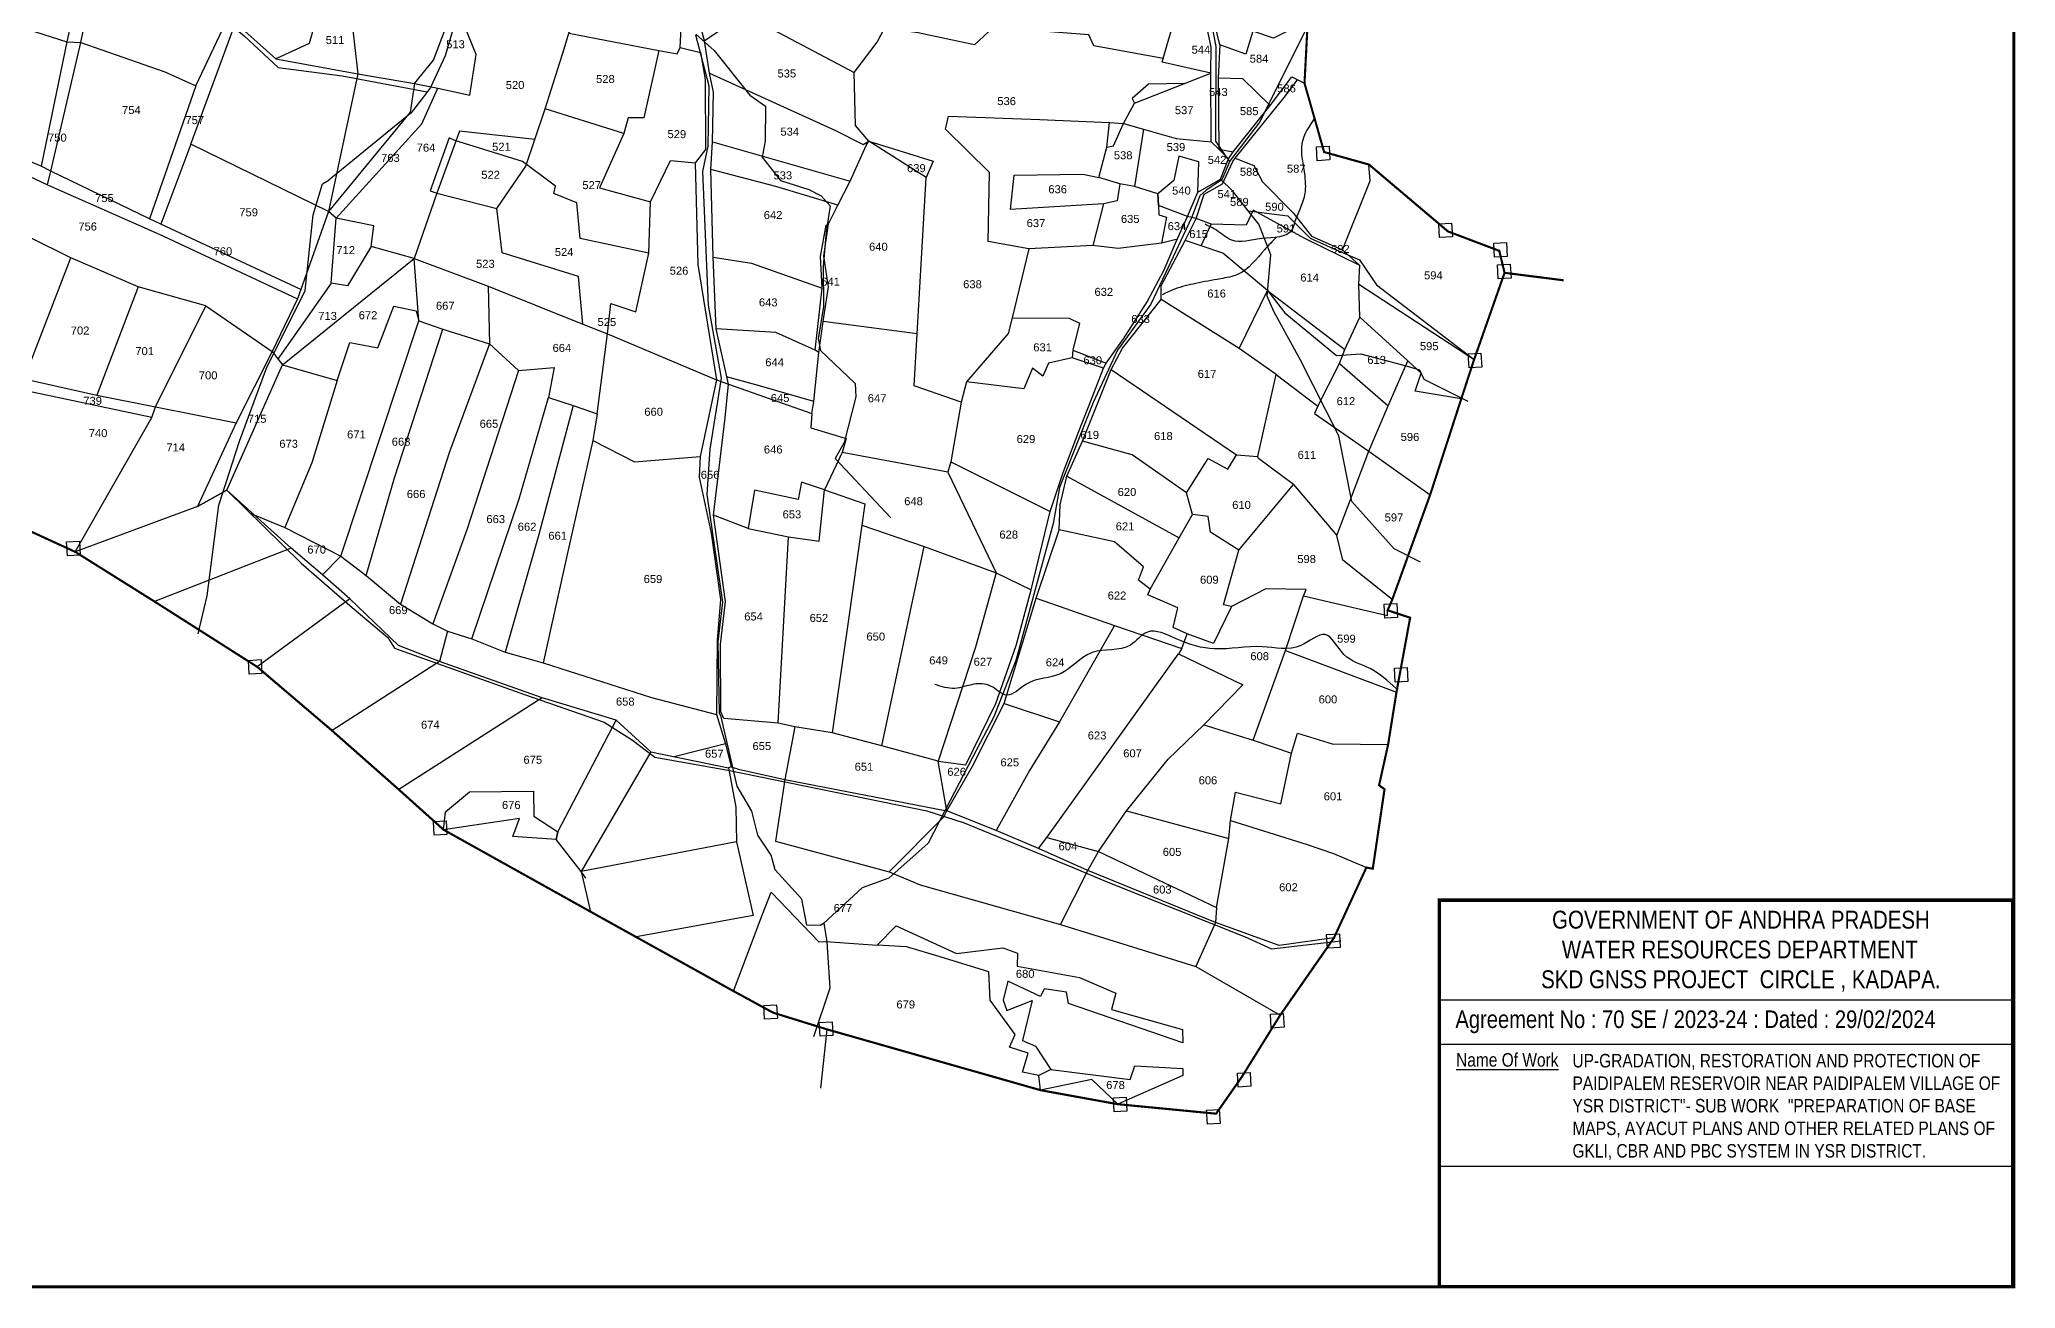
# Model space of a CAD drawing. Header units: inches. Extents: x 204001 to 210143, y 1590320 to 1597199.
# Drawn here: x 206439 to 210143, y 1590320 to 1592662 of the extents above; entities that cross this region are included whole.
import ezdxf
from ezdxf.enums import TextEntityAlignment as Align

# ---------------------------------------------------------------- set-up
doc = ezdxf.new("R2010")
doc.units = ezdxf.units.IN
doc.header["$LTSCALE"] = 15
doc.header["$MEASUREMENT"] = 0
for name, color, linetype in [('FRAME 025', 7, 'Continuous'), ('PLOT NOS', 7, 'Continuous'), ('PLOTS', 7, 'Continuous'), ('ROADS', 1, 'Continuous'), ('STREAM', 4, 'Continuous'), ('TITLEBLOCK', 7, 'Continuous'), ('VILLAGE BOUNDARY', 5, 'Continuous'), ('VILLAGE BOUNDARY STONES', 1, 'Continuous')]:
    doc.layers.add(name, color=color, linetype=linetype)
doc.styles.add('ARIALN', font='ARIALN.TTF')
doc.styles.get("Standard").update_dxf_attribs({"font": 'arial.ttf'})

msp = doc.modelspace()

# ---------------------------------------------------------------- linework, layer by layer
at = {"color": 5, "const_width": 5.82}
msp.add_lwpolyline([(204003.7, 1596785.8), (210140, 1596785.8), (210140, 1590323.1), (204003.7, 1590323.1)], close=True, dxfattribs=at)
at = {"layer": 'FRAME 025', "lineweight": -3, "elevation": 9.1}
for points in [[(209062.8, 1590861.5), (210137.6, 1590861.5)], [(209062.4, 1590778.5), (210137.1, 1590778.5)], [(209060, 1590549.5), (210134.8, 1590549.5)]]:
    msp.add_lwpolyline(points, dxfattribs=at)
at = {"layer": 'PLOTS'}
for points in [[(208667.7, 1592437.7), (208649.5, 1592456.1), (208635, 1592469.9), (208634.3, 1592598.7), (208635, 1592647.6), (208625.8, 1592691.5), (208627, 1592849.3), (208625.8, 1592856.3), (208554.1, 1593085.2), (208489.7, 1593229.2), (208440.7, 1593281.1), (208287.9, 1593435.9), (208281, 1593445.4), (208217.1, 1593580.9), (208212.8, 1593593.7), (208184, 1593608.6), (208133, 1593659.2), (208081.5, 1593692.5)], [(207141.6, 1592579.1), (207177.3, 1592623.2), (207229.6, 1592760.3), (207275.8, 1592889.4), (207289.1, 1593000.8), (207360.7, 1593108.8), (207393.9, 1593162.9), (207468.3, 1593251.8), (207516.1, 1593314.3), (207554.6, 1593358.2), (207570.3, 1593397.1), (207581.9, 1593421.5), (207604.5, 1593457.5), (207615.2, 1593483.2), (207626, 1593506.3), (207632.4, 1593555.8)], [(207457.6, 1592127.9), (207449, 1592217.4), (207306.3, 1592261.8), (207295.9, 1592345.1), (207350.3, 1592424.4), (207367.7, 1592474.5), (207386.6, 1592531.7), (207422.2, 1592644.4), (207431.2, 1592673.7), (207471.2, 1592731.1), (207469.6, 1592766.5), (207492.7, 1592787.2), (207496, 1592847.4), (207507.5, 1592889.3), (207509.9, 1592909.7), (207475.2, 1592936), (207514.9, 1593059.3), (207540.8, 1593132.6), (207595.7, 1593245.5), (207605.2, 1593282.6), (207637.1, 1593290.5), (207557.2, 1593343.7)], [(206928.8, 1592192.9), (206666.6, 1592315.6), (206645.2, 1592325.8), (206460.4, 1592414.6), (206442.1, 1592424.1), (206190.9, 1592528.5), (206167.2, 1592535.1), (205975.2, 1592615.4), (205935.7, 1592644.9), (205973, 1592895.9), (206035.8, 1593168.7), (206047.2, 1593220.1)], [(208996.8, 1593093.4), (208987.2, 1593085.6), (208949.6, 1592905.6), (208945.4, 1592891), (208940.7, 1592863.5), (208862.7, 1592757.6), (208816.2, 1592697), (208752.1, 1592663.9), (208713.1, 1592677.6), (208700, 1592634.1), (208651.5, 1592651.8), (208635.6, 1592716), (208635.1, 1592855.9), (208631, 1592869.1), (208561.9, 1593083.7), (208552.3, 1593110.3), (208504.1, 1593217.6), (208489.7, 1593229.2)], [(206543.4, 1592904.5), (206490.4, 1592657.4), (206442.1, 1592424.1)], [(207367.7, 1592474.5), (207226.5, 1592489.8), (207184, 1592373.5), (207141.5, 1592251.1), (207060.6, 1592273.8), (207065.5, 1592312.6), (206994.7, 1592326.7), (206980.5, 1592339), (206722.7, 1592465.5), (206806, 1592693), (206800.6, 1592797.3), (206812, 1592847), (206841.7, 1592883.7), (206860.3, 1592877.6), (206892.2, 1592908.7)], [(206453.7, 1592389.3), (206460.4, 1592414.6), (206516.3, 1592655.8), (206564.4, 1592889.3)], [(207071.9, 1592820.2), (207021.7, 1592717.1), (207035.6, 1592597.4)], [(206270, 1592727.6), (206490.4, 1592657.4), (206516.3, 1592655.8), (206674, 1592601), (206732.1, 1592575.1), (206793.7, 1592705.7)], [(207463.3, 1591089.2), (207454.1, 1591102.1), (207407.2, 1591162.1), (207326.1, 1591167.5), (207338.4, 1591201.6), (207196.2, 1591180.3), (207199.7, 1591213.6), (207244.8, 1591251.2), (207365.1, 1591252.7), (207365.8, 1591205.9), (207410.6, 1591176.6), (207407.2, 1591162.1), (207410.6, 1591176.6), (207519.9, 1591385.8), (207381.3, 1591427.8), (207188.4, 1591495.6), (207112, 1591525.9), (207020.8, 1591613.1), (206969.4, 1591657.9), (206910.6, 1591708), (206790.3, 1591816.8), (206735.2, 1591785.9), (206790.3, 1591816.8), (206894.5, 1592052), (207141.5, 1592251.1), (207279.7, 1592199.4), (207457.6, 1592127.9), (207503.7, 1592109.8), (207708.1, 1592023.8), (207730.2, 1592015.5), (207886.4, 1591960.5), (207890.1, 1591983.1), (207899.8, 1592074.9), (207907.7, 1592133.1), (207917.6, 1592198.3), (207908.9, 1592255.6), (207918.2, 1592316.2), (207935.4, 1592351.4), (207958.7, 1592395.9), (207988.4, 1592463), (207993.7, 1592471.4), (207968.5, 1592500.7), (207966.3, 1592599.6), (208009.4, 1592656.7), (208042, 1592719.8)], [(206968.5, 1592739.6), (206944.7, 1592654), (206882, 1592625.2)], [(207760.6, 1592708.7), (207685.2, 1592659), (207660, 1592755.7)], [(207760.6, 1592708.7), (207966.3, 1592599.6)], [(208545.2, 1592626), (208415.1, 1592649.6), (208405.9, 1592670.6), (208226.6, 1592684.1), (208191.6, 1592652), (208138.3, 1592662.8), (208085.7, 1592674.2), (208025.3, 1592682.5)], [(208439.8, 1592460.1), (208452.2, 1592462.3), (208471.1, 1592504.3), (208491.8, 1592542.4), (208585.5, 1592579.4), (208634.3, 1592598.7), (208543.6, 1592618.9), (208545.2, 1592626), (208560, 1592677.7), (208570.2, 1592693.2), (208625.8, 1592691.5)], [(207634.2, 1592634.7), (207639.6, 1592646.6), (207677.7, 1592637.2), (207686.4, 1592586.6), (207687.4, 1592455.5), (207667.7, 1592430.2), (207673, 1592239.8), (207708.1, 1592023.8), (207677.2, 1591880.1), (207675.2, 1591841), (207698.1, 1591736), (207715.2, 1591612.1), (207708.9, 1591535.2), (207708, 1591396.5), (207724.6, 1591341.5), (207735.6, 1591298), (207730.7, 1591296.2), (207744.1, 1591222.7), (207745.6, 1591157.4), (207776.5, 1591019.6), (207554.4, 1590978.8)], [(207886.4, 1591960.5), (207884.7, 1591933.4), (207950.9, 1591913.7), (207943.8, 1591887.6), (207910.2, 1591817.6), (207985.9, 1591791.5), (207980.4, 1591751), (207954.8, 1591570.3), (207924.6, 1591362), (207854.8, 1591373), (207823.4, 1591380.3), (207721.5, 1591389), (207716.1, 1591401.4), (207715.4, 1591527.2), (207724.9, 1591608.1), (207702.2, 1591769.9), (207724.1, 1591952.6), (207730.2, 1592015.5), (207707.2, 1592119), (207701.7, 1592253.4), (207697.6, 1592418.1), (207700.5, 1592469.8), (207702.2, 1592562.9), (207694.7, 1592598.8), (207685.2, 1592659)], [(208651.5, 1592651.8), (208648.2, 1592590.1), (208649.5, 1592456.1), (208676.3, 1592451.2)], [(207035.6, 1592597.4), (206980.5, 1592339), (206928.8, 1592192.9), (206922.5, 1592175.4), (206874.8, 1592076.5), (206807.7, 1591942.9), (206735.2, 1591785.9), (206506, 1591701.1), (206649.6, 1591953), (206656.4, 1591973), (206750.9, 1592162.5), (206623.9, 1592198.1), (206497.6, 1592252.7), (206419.6, 1592291.4), (206319.8, 1592332.8), (206217.4, 1592377.1), (206124.4, 1592417.1), (206022.5, 1592453.5), (205924.5, 1592502.1), (205966.2, 1592594.6), (205916.4, 1592633.5), (205759.9, 1592633.2), (205595.7, 1592624.5)], [(207599.7, 1592641.3), (207572, 1592515), (207542.4, 1592514.7), (207534, 1592485.7), (207488.8, 1592383.9), (207584, 1592357.5)], [(205966.2, 1592594.6), (206158.6, 1592509.6), (206373.3, 1592427.1), (206453.7, 1592389.3), (206651.7, 1592301.5), (206671.6, 1592292.9), (206922.5, 1592175.4)], [(206732.1, 1592575.1), (206645.2, 1592325.8)], [(207141.6, 1592579.1), (207133.7, 1592525.6), (206980.5, 1592339)], [(207694.7, 1592598.8), (207929.6, 1592491.7), (207982.8, 1592464.9), (207993.7, 1592471.4), (208113.8, 1592433.8), (208101.2, 1592403), (207993.7, 1592471.4)], [(207735.6, 1591298), (207749.3, 1591293.9), (207836.2, 1591274.7), (208139.5, 1591215.8), (208187.6, 1591299.1), (208247.3, 1591416.9), (208307, 1591614.6), (208350.1, 1591742.6), (208351.9, 1591789.6), (208364.8, 1591843.2), (208394.3, 1591908.4), (208447.8, 1592042.9), (208468.8, 1592083), (208541.2, 1592174.3), (208541.4, 1592199.8), (208586.5, 1592285.1), (208607.2, 1592325.9), (208621.8, 1592371.8), (208656.4, 1592391), (208676.1, 1592432.7), (208680.3, 1592439.1), (208774.5, 1592556.2), (208796.6, 1592585.4)], [(208031.6, 1591101.2), (208134.2, 1591204.5), (208139.5, 1591215.8), (208123.6, 1591308.7), (208175.4, 1591301.9), (208231.4, 1591416.8), (208269.5, 1591525.9), (208298.1, 1591630), (208333.2, 1591776.8), (208358.1, 1591850), (208386.3, 1591925.7), (208412.4, 1591990.3), (208433.1, 1592045.8), (208438.7, 1592055.2), (208470.7, 1592100.3), (208515.3, 1592169.8), (208547.4, 1592229.9), (208570.1, 1592284.3), (208591.1, 1592330), (208610, 1592375.6), (208652.9, 1592399.9), (208667.7, 1592437.7), (208676.3, 1592451.2), (208746.1, 1592538), (208786.3, 1592591.5), (208810.2, 1592579.6)], [(208585.5, 1592579.4), (208517.6, 1592578.1), (208487.4, 1592550.9), (208491.8, 1592542.4)], [(208648.2, 1592590.1), (208694.1, 1592588.8), (208746.1, 1592538)], [(206985.8, 1592205.2), (206994.7, 1592326.7), (207155.6, 1592503.4), (207185.5, 1592570.6)], [(207534, 1592485.7), (207386.6, 1592531.7)], [(208569.6, 1592286.6), (208542.4, 1592280.1), (208460.9, 1592269.7), (208413.4, 1592275.5), (208293.3, 1592269.4), (208216.9, 1592283.1), (208219.8, 1592412.5), (208137.1, 1592493.6), (208142.9, 1592517.8), (208313.8, 1592512), (208444.8, 1592506.4), (208471.1, 1592504.3), (208508.2, 1592493.4), (208569.7, 1592476), (208635, 1592469.9)], [(208508.2, 1592493.4), (208491.4, 1592386), (208463.7, 1592391.4), (208424.8, 1592403.2), (208439.8, 1592460.1), (208444.8, 1592506.4)], [(206722.7, 1592465.5), (206666.6, 1592315.6)], [(207581.4, 1592260.9), (207452.7, 1592288.6), (207446.1, 1592355.5), (207403.2, 1592373.1), (207406.1, 1592386.9), (207344.6, 1592432.7), (207217.5, 1592472.3), (207206.7, 1592477.6), (207171.5, 1592377.8), (207184, 1592373.5), (207295.9, 1592345.1)], [(207700.5, 1592469.8), (207958.7, 1592395.9)], [(206874.8, 1592076.5), (206894.5, 1592052), (206997.1, 1592022.4), (207020.4, 1592093.8), (207072.9, 1592083.6), (207103, 1592161.8), (207145, 1592152.8), (207149.7, 1592134), (207194.8, 1592118.8), (207282.2, 1592091), (207336.9, 1592041.4), (207403.6, 1592046.5), (207393.2, 1591990.4), (207439.5, 1591975.8), (207484.2, 1591959.7), (207503.7, 1592109.8), (207510.1, 1592166.9), (207557, 1592150.9), (207581.4, 1592260.9), (207584, 1592357.5), (207622, 1592434.8), (207667.7, 1592430.2)], [(208610, 1592375.6), (208612.3, 1592432.3), (208574.6, 1592442.8), (208565.4, 1592397.4), (208535.4, 1592372.2), (208536.6, 1592350.6), (208537, 1592333.1), (208551.2, 1592328.7), (208542.4, 1592280.1)], [(208680.3, 1592439.1), (208715.5, 1592425.5), (208731.7, 1592394.6), (208789, 1592336.8), (208823.3, 1592293), (208881.1, 1592267.4), (208913.7, 1592237.9)], [(208881.1, 1592267.4), (208933, 1592397), (208931, 1592427.3)], [(207935.4, 1592351.4), (207819.3, 1592386.1), (207697.6, 1592418.1)], [(208166.4, 1591982.1), (208078.5, 1592012.7), (208083.9, 1592109.8), (208101.2, 1592403)], [(208463.7, 1592391.4), (208458.7, 1592359.1), (208433.1, 1592353.4), (208259.2, 1592343.1), (208266.1, 1592407.5), (208394.5, 1592409.2), (208424.8, 1592403.2)], [(208520.6, 1591631.5), (208575.2, 1591727.5), (208600.2, 1591770.9), (208588.7, 1591812.1), (208629.8, 1591875.9), (208666.2, 1591855.9), (208682.9, 1591883.3), (208722.6, 1591879.8), (208757.2, 1592033.6), (208835.3, 1591974.5), (208875.5, 1592054.4), (208886, 1592080.5), (208913.9, 1592141.3), (208912.3, 1592203.1), (208913.7, 1592237.9), (208810.5, 1592288.8), (208714, 1592341.5), (208700.7, 1592313.8), (208635, 1592315.3), (208607.2, 1592325.9), (208591.1, 1592330), (208536.6, 1592350.6), (208535.4, 1592372.2), (208491.4, 1592386)], [(206649.6, 1591953), (206395.6, 1592006.9), (206212.9, 1592099.2), (206025.9, 1592190.4), (205823.9, 1592292.5), (205809.6, 1592292.3), (205519.8, 1592323.7), (205235.7, 1592367.9)], [(205253.4, 1592382.6), (205526.8, 1592337.7), (205668.9, 1592323.7), (205816.3, 1592306.7), (205833.2, 1592307.6), (205925.3, 1592263.3), (206037.6, 1592210.3), (206121.4, 1592168.4), (206224.5, 1592115.5), (206319.3, 1592069.4), (206410.1, 1592025.6), (206546.5, 1591994.9), (206656.4, 1591973), (206807.7, 1591942.9)], [(208433.1, 1592353.4), (208413.4, 1592275.5)], [(207893.1, 1592079.4), (207906.2, 1592195.4), (207903.2, 1592255), (207913.3, 1592313.7), (207918.2, 1592316.2)], [(208616.7, 1592275.1), (208635, 1592315.3)], [(208687.9, 1592082.4), (208741, 1592191.2), (208657, 1592261.2), (208616.7, 1592275.1), (208586.5, 1592285.1)], [(206298.4, 1591796.5), (206395.6, 1592006.9), (206410.1, 1592025.6), (206497.6, 1592252.7)], [(206969.4, 1591657.9), (207003.5, 1591693), (207149.7, 1592134), (207141.5, 1592251.1), (207060.6, 1592273.8), (207016.3, 1592200.1), (206985.8, 1592205.2), (206885, 1592062.1)], [(207701.7, 1592253.4), (207773.3, 1592242.6), (207906.2, 1592195.4)], [(208293.3, 1592269.4), (208262.2, 1592140.2), (208254.8, 1592110.4), (208176.3, 1592019.8), (208166.4, 1591982.1), (208147.2, 1591869.9), (208141.5, 1591850.4), (207943.8, 1591887.6)], [(208912.3, 1592203.1), (209128.2, 1592062)], [(206623.9, 1592198.1), (206546.5, 1591994.9)], [(207279.7, 1592199.4), (207282.2, 1592091), (207207.5, 1591888.9), (207115.5, 1591602.9)], [(208757.2, 1592033.6), (208687.9, 1592082.4), (208541.2, 1592174.3)], [(208741, 1592191.2), (208886, 1592080.5)], [(206750.9, 1592162.5), (206874.8, 1592076.5)], [(208083.9, 1592109.8), (207907.7, 1592133.1)], [(208262.2, 1592140.2), (208368.8, 1592139.1), (208388.3, 1592130.1), (208376.1, 1592079), (208374.4, 1592065)], [(208789.8, 1591827.4), (208871, 1591731.7), (208931, 1591890), (208967.2, 1591975), (209003.8, 1592059.4), (208913.9, 1592141.3)], [(207051.4, 1591657.1), (207104.6, 1591839.8), (207194.8, 1592118.8)], [(207899.8, 1592074.9), (207893.1, 1592079.4), (207819.1, 1592112.1), (207707.2, 1592119)], [(208433.1, 1592045.8), (208374.4, 1592065), (208330, 1592055.1), (208319.4, 1592030.6), (208300.2, 1592045.4), (208284, 1592006.6), (208176.3, 1592019.8)], [(208376.1, 1592079), (208438.7, 1592055.2)], [(208875.5, 1592054.4), (208967.2, 1591975)], [(209104.1, 1591988.2), (209017.7, 1592002.4), (209029.1, 1592036.3), (209003.8, 1592059.4)], [(206997.1, 1592022.4), (206949.2, 1591868.1), (206898.8, 1591746.6)], [(207336.9, 1592041.4), (207240.1, 1591742.4), (207175.9, 1591566.4)], [(207890.1, 1591983.1), (207788.5, 1592012.2), (207726.9, 1592029.3)], [(208447.8, 1592042.9), (208682.9, 1591883.3)], [(207249.6, 1591537.9), (207338.2, 1591800.6), (207393.2, 1591990.4)], [(207439.5, 1591975.8), (207374.9, 1591733.9), (207312, 1591513.4)], [(207484.2, 1591959.7), (207476.2, 1591909.8), (207429.1, 1591702.1), (207383.2, 1591493.2)], [(208835.3, 1591974.5), (208829.1, 1591960.7), (208931, 1591890), (209045.7, 1591808.1)], [(207476.2, 1591909.8), (207554.3, 1591869.8), (207677.2, 1591880.1)], [(208588.7, 1591812.1), (208486.9, 1591883.2), (208394.3, 1591908.4)], [(208147.2, 1591869.9), (208333.2, 1591776.8)], [(208687.1, 1591704.6), (208789.8, 1591827.4), (208724.2, 1591875.9), (208722.6, 1591879.8)], [(207823.4, 1591380.3), (207843, 1591729.1), (207900.6, 1591721), (207910.2, 1591817.6), (207867.3, 1591831.8), (207861.1, 1591799.4), (207779.4, 1591816.9), (207767.1, 1591745), (207702.2, 1591769.9)], [(208141.5, 1591850.4), (208232.4, 1591661.8), (208193.2, 1591522.6), (208123.6, 1591308.7)], [(208364.8, 1591843.2), (208575.2, 1591727.5)], [(206835.1, 1591773.1), (206898.8, 1591746.6), (207003.5, 1591693), (207051.4, 1591657.1), (207115.5, 1591602.9), (207175.9, 1591566.4), (207203.6, 1591552.3), (207249.6, 1591537.9), (207312, 1591513.4), (207383.2, 1591493.2), (207586.3, 1591428.1), (207708, 1591396.5)], [(208714.1, 1591348.2), (208774.6, 1591516.5), (208808.2, 1591618.7), (208813, 1591630.5), (208738, 1591631.6), (208673.6, 1591598.6), (208658.2, 1591601.7), (208687.1, 1591704.6), (208633.7, 1591738.4), (208629.8, 1591767.5), (208600.2, 1591770.9)], [(207767.1, 1591745), (207843, 1591729.1)], [(207980.4, 1591751), (208097.2, 1591711.3), (208232.4, 1591661.8), (208298.1, 1591630)], [(208580.4, 1591520.1), (208590.5, 1591547.3), (208564.2, 1591559.6), (208572.9, 1591596.3), (208516.4, 1591620.7), (208520.6, 1591631.5), (208498.8, 1591648), (208508.5, 1591673.2), (208454.3, 1591719.7), (208350.1, 1591742.6)], [(208808.2, 1591618.7), (208965.8, 1591582), (208966, 1591591.6), (208974.7, 1591611.7), (208881.9, 1591685.9), (208871, 1591731.7)], [(206910.6, 1591708), (206654.4, 1591608.1)], [(208017.7, 1591337.8), (208097.2, 1591711.3)], [(207020.8, 1591613.1), (206847.1, 1591485.5)], [(208307, 1591614.6), (208454, 1591563.2), (208580.4, 1591520.1), (208573.7, 1591510.3), (208694.8, 1591452), (208621.5, 1591376.9), (208714.1, 1591348.2), (208785.7, 1591323.6), (208796.8, 1591361.2), (208862.3, 1591341.3), (208966.9, 1591339.9)], [(208673.6, 1591598.6), (208639.8, 1591529.4), (208590.5, 1591547.3)], [(207203.6, 1591552.3), (207188.4, 1591495.6), (206987.2, 1591366.1)], [(208454, 1591563.2), (208350.7, 1591382.8), (208294.5, 1591291.5), (208232.2, 1591178.7)], [(208311.3, 1591145.1), (208327.1, 1591165.5), (208573.7, 1591510.3)], [(208774.6, 1591516.5), (208982.6, 1591438.2)], [(207381.3, 1591427.8), (207112.6, 1591255.4)], [(207519.9, 1591385.8), (207585, 1591326.4), (207730.7, 1591296.2)], [(208247.3, 1591416.9), (208350.7, 1591382.8)], [(207854.8, 1591373), (207836.2, 1591274.7), (207818.6, 1591158.9), (208031.6, 1591101.2)], [(208123.6, 1591308.7), (208017.7, 1591337.8), (207924.6, 1591362)], [(208352.8, 1591002.4), (208404.3, 1591104.1), (208423.9, 1591139.7), (208476.8, 1591215.5), (208554.6, 1591312.6), (208621.5, 1591376.9)], [(207585, 1591326.4), (207454.1, 1591102.1)], [(207724.6, 1591341.5), (207628.4, 1591316.8)], [(208645.4, 1591034.4), (208668.4, 1591163.8), (208671.5, 1591197.4), (208680.8, 1591250.8), (208766.1, 1591228.9), (208785.7, 1591323.6)], [(208865.3, 1590977.3), (208762.6, 1590963.3), (208643.4, 1591006.3), (208404.3, 1591104.1), (208311.3, 1591145.1), (208232.2, 1591178.7), (208139.5, 1591215.8)], [(208476.8, 1591215.5), (208668.4, 1591163.8)], [(208327.1, 1591165.5), (208423.9, 1591139.7), (208645.4, 1591034.4), (208643.4, 1591006.3), (208606.6, 1590924.1)], [(208671.5, 1591197.4), (208815, 1591152.8), (208864.3, 1591135.8), (208926.1, 1591109.3)], [(207745.6, 1591157.4), (207454.1, 1591102.1), (207472, 1591026.5)], [(208031.6, 1591101.2), (208089.6, 1591076.8), (208352.8, 1591002.4), (208606.6, 1590924.1), (208764.4, 1590832.3)], [(207739.6, 1590877.8), (207793.8, 1591020.3), (207810.7, 1591063.3), (207899.5, 1590970), (207912.6, 1590970.8), (208008.9, 1590963.8), (208045, 1591000.3), (208157.7, 1590948.5), (208244.8, 1590959.1), (208272.4, 1590948.8), (208271.3, 1590924.3), (208388.4, 1590903.5), (208456.6, 1590873.6), (208448.5, 1590843.4), (208581.7, 1590806), (208581.9, 1590780.9), (208367.7, 1590854.4), (208364, 1590875.5), (208322.2, 1590881.9), (208315.5, 1590867.7), (208254.3, 1590896.2), (208245.1, 1590860.6), (208252.5, 1590841.6), (208299.7, 1590859.9), (208281.4, 1590785), (208305.8, 1590774.5), (208334.6, 1590731), (208312.1, 1590719.7), (208281.7, 1590725.5), (208292.2, 1590761.2), (208257.5, 1590772.4), (208267.9, 1590796.5), (208220.8, 1590860.7), (208218.2, 1590914.1), (208127, 1590941.7), (208064.3, 1590960.8), (208008.9, 1590963.8)], [(208334.6, 1590731), (208483.4, 1590711.9), (208492.4, 1590737.3), (208582.2, 1590732.4), (208582.2, 1590719.7), (208460, 1590665.7), (208411.5, 1590712.1), (208315.6, 1590691.9), (208312.1, 1590719.7)]]:
    msp.add_lwpolyline(points, dxfattribs=at)
at = {"layer": 'PLOTS', "color": 11}
for points in [[(207431.2, 1592673.7), (207599.7, 1592641.3), (207634.2, 1592634.7), (207639.6, 1592646.6), (207650.3, 1592855.5)], [(206806, 1592693), (206882, 1592625.2), (207035.6, 1592597.4), (207141.6, 1592579.1), (207185.5, 1592570.6), (207245.4, 1592557.6), (207257.7, 1592633.8), (207227.2, 1592707.1)]]:
    msp.add_lwpolyline(points, dxfattribs=at)
at = {"layer": 'ROADS'}
for points in [[(207632.2, 1593495.2), (207588.1, 1593419.6), (207572.6, 1593384.5), (207551.8, 1593346.8), (207474.8, 1593254), (207395.4, 1593144.8), (207314, 1593010.6), (207289.5, 1592910.6), (207244.3, 1592785.7), (207199.3, 1592631.3), (207171.7, 1592571.6), (207159, 1592554.2), (207134.7, 1592523.9), (206981.1, 1592397.9)], [(205606.6, 1592926.5), (205655.9, 1592922), (205728.4, 1592946.7), (205813, 1593014.6), (205889.1, 1593123.3), (205994.4, 1593194.7), (206007.3, 1593215.6), (206030.6, 1593207), (206171.1, 1593163.7), (206302.5, 1593109.4), (206332, 1593079.8), (206394.4, 1592996.8), (206507.8, 1592913), (206632.8, 1592827.8), (206728.1, 1592746.5), (206822.3, 1592668.3), (206886.3, 1592609.1), (207006.1, 1592593.5), (207165.4, 1592563.3)], [(208494.1, 1593235.1), (208521.6, 1593166.6), (208549.6, 1593104.3), (208587.5, 1592996), (208628.8, 1592861.3), (208632.4, 1592773.2), (208633.7, 1592700.2), (208643.8, 1592648.5), (208643.2, 1592470.8), (208669.8, 1592432.4), (208725.5, 1592504.7), (208819, 1592691.9)], [(207668.9, 1592671.9), (207703.7, 1592641.1), (207770.7, 1592557.6), (207799.8, 1592536.6), (207799.2, 1592470.8), (207793.4, 1592441.4), (207828, 1592397.5), (207881.1, 1592380.5), (207904.2, 1592368.4), (207920.9, 1592350), (207913.7, 1592301), (207907.6, 1592236.1), (207908.7, 1592160.3), (207898.6, 1592101), (207902.7, 1592078.6), (207967.7, 1592016.9), (207969.2, 1591992), (207947.3, 1591906.1), (207930.5, 1591875.9), (208034.7, 1591765.1)], [(207909, 1591004.8), (207909, 1591004.8), (207902.6, 1591000.7), (207877.1, 1591001.6), (207867.9, 1591050.1), (207818.1, 1591105), (207810.7, 1591132.3), (207785.6, 1591170.1), (207774.3, 1591215.3), (207746.8, 1591261.8), (207716.9, 1591391.7), (207713.3, 1591399), (207710.9, 1591532.3), (207719.6, 1591607), (207690.5, 1591808.9), (207696.1, 1591893.7), (207717.5, 1592026.6), (207692.7, 1592163.6), (207682.2, 1592414.3), (207692.4, 1592461.6), (207694.3, 1592574), (207669.3, 1592670)], [(208669.8, 1592432.4), (208655.2, 1592398.7), (208626, 1592379.4), (208614, 1592368.9), (208598.6, 1592327.4), (208539.2, 1592201.3), (208522.4, 1592165.5), (208459.6, 1592079), (208414.1, 1591981.2), (208351.2, 1591822.1), (208339, 1591754.3), (208269, 1591497.6), (208227.6, 1591391.9), (208188.7, 1591317.1), (208137, 1591218.4), (208105, 1591155.3), (208031, 1591089.6), (207981.1, 1591071.3), (207909, 1591004.8), (207914.7, 1590969.9), (207920.5, 1590883.5), (207889.8, 1590791.7)], [(206736.1, 1591547.3), (206753.4, 1591618.6), (206775.1, 1591788.9), (206813.9, 1591908.8), (206864.7, 1592045.3), (206936.9, 1592191.4), (206951.8, 1592333.3), (206969.3, 1592391.2), (206981.1, 1592397.9)], [(209027.7, 1591681.7), (208978.2, 1591706.8), (208898.8, 1591795.4), (208874.5, 1591918.7), (208802, 1592061.7), (208752.9, 1592151.6), (208739.9, 1592180.5), (208746.8, 1592258.1), (208724.4, 1592315.3), (208704.5, 1592340.3), (208675.1, 1592377.8), (208652.9, 1592399.9)], [(208704.5, 1592340.3), (208778.8, 1592331.4), (208820.9, 1592289.5), (208869.5, 1592267.5), (208913.2, 1592248.5), (208945.4, 1592201.7), (209128.2, 1592062)], [(208741, 1592191.2), (208773.2, 1592149.3), (208870.1, 1592069.6), (208915.7, 1592072.6), (209000.7, 1592050), (209026, 1592042.5), (209034.1, 1592025.1), (209116.5, 1591983.7)], [(206790.3, 1591816.8), (206929.3, 1591680.2), (207024.9, 1591597.1), (207091.9, 1591540.6), (207104.1, 1591520.9), (207348.3, 1591433.9), (207497.3, 1591382), (207550.4, 1591348.4), (207592.4, 1591316.2), (207729.1, 1591291.9), (208102.5, 1591215.5), (208172, 1591193.1), (208374.9, 1591110), (208438.4, 1591083.2), (208698.9, 1590979.6), (208748.6, 1590957), (208878.3, 1590972.2)]]:
    msp.add_lwpolyline(points, dxfattribs=at)
at = {"layer": 'STREAM'}
for points in [[(208829.8, 1592515.4), (208805.4, 1592466.9), (208810.5, 1592406.3), (208809.5, 1592366.3), (208791.7, 1592319.3), (208786.4, 1592304.6), (208730.2, 1592288.7), (208673.9, 1592285.4), (208645.7, 1592303.8), (208623.9, 1592315.2)], [(208757.3, 1592290.6), (208735.3, 1592267.7), (208685.9, 1592221.6), (208652.5, 1592213.1), (208606.4, 1592204.3), (208566.6, 1592193.7), (208543.4, 1592183)], [(208982, 1591445), (208933.1, 1591482.3), (208884.2, 1591508.9), (208848.8, 1591546), (208803.6, 1591525.8), (208730.7, 1591523.3), (208641.7, 1591519.3), (208569.7, 1591538), (208515.7, 1591550.8), (208483.8, 1591526.5), (208412.3, 1591512.4), (208352.6, 1591472.6), (208289.2, 1591453.4), (208252, 1591432.6), (208221.6, 1591449.5), (208190.2, 1591452.9), (208154.7, 1591445.3), (208117.2, 1591452.5)]]:
    msp.add_spline(points, degree=3, dxfattribs=at)
at = {"layer": 'VILLAGE BOUNDARY', "const_width": 4}
msp.add_lwpolyline([(208815.2, 1592675.5), (208810.2, 1592579.6), (208847, 1592450.7), (208931, 1592427.3), (209079.1, 1592301.9), (209175.3, 1592265.5), (209185.2, 1592224.3), (209295.9, 1592210.3), (209185.2, 1592224.3), (209128.2, 1592062), (209104.1, 1591988.2), (209045.7, 1591808.1), (208974.7, 1591611.7), (208966, 1591591.6), (209008.2, 1591577.7), (208982.6, 1591438.2), (208966.9, 1591339.9), (208950, 1591263.7), (208960.2, 1591256.1), (208938.2, 1591107.2), (208926.1, 1591109.3), (208865.3, 1590977.3), (208764.4, 1590832.3), (208692.9, 1590717.2), (208644.5, 1590647.9), (208460, 1590665.7), (208315.6, 1590691.9), (207915.4, 1590805.9), (207814.3, 1590837.2), (207739.6, 1590877.8), (207472, 1591026.5), (207196.2, 1591180.3), (207112.6, 1591255.4), (206987.2, 1591366.1), (206847.1, 1591485.5), (206654.4, 1591608.1), (206506, 1591701.1), (206298.4, 1591796.5)], dxfattribs=at)
at = {"layer": 'VILLAGE BOUNDARY', "color": 5, "const_width": 6.4, "elevation": 9.1}
msp.add_lwpolyline([(210137.6, 1590323.5), (209062.8, 1590323.5), (209062.8, 1591048.2), (210137.6, 1591048.2)], close=True, dxfattribs=at)
at = {"layer": 'VILLAGE BOUNDARY'}
msp.add_lwpolyline([(207914.7, 1590805.9), (207902.7, 1590695.7)], dxfattribs=at)
at = {"layer": 'VILLAGE BOUNDARY STONES'}
for points in [[(208832.4, 1592460.5), (208856.3, 1592461.8), (208857.8, 1592435.9), (208833.9, 1592434.5)], [(209062, 1592316.2), (209085.9, 1592317.5), (209087.4, 1592291.6), (209063.5, 1592290.2)], [(209164.8, 1592279.6), (209188.7, 1592281), (209190.2, 1592255), (209166.3, 1592253.7)], [(209172, 1592239), (209195.9, 1592240.3), (209197.4, 1592214.4), (209173.5, 1592213)], [(209117.1, 1592072.3), (209141, 1592073.7), (209142.5, 1592047.7), (209118.6, 1592046.3)], [(206489.7, 1591719.8), (206513.6, 1591721.2), (206515.1, 1591695.2), (206491.2, 1591693.9)], [(208959.4, 1591603), (208983.3, 1591604.4), (208984.7, 1591578.4), (208960.9, 1591577)], [(206830.4, 1591497.8), (206854.3, 1591499.2), (206855.8, 1591473.2), (206831.9, 1591471.8)], [(208978.7, 1591483), (209002.5, 1591484.3), (209004, 1591458.4), (208980.1, 1591457)], [(207177.2, 1591195.8), (207201.1, 1591197.2), (207202.6, 1591171.2), (207178.7, 1591169.9)], [(208851.7, 1590983.9), (208875.6, 1590985.3), (208877.1, 1590959.3), (208853.2, 1590957.9)], [(207796.6, 1590850.8), (207820.5, 1590852.1), (207822, 1590826.2), (207798.1, 1590824.8)], [(208746.5, 1590834.5), (208770.4, 1590835.8), (208771.9, 1590809.9), (208748, 1590808.5)], [(207900.6, 1590819), (207924.5, 1590820.4), (207926, 1590794.4), (207902.1, 1590793.1)], [(208684.4, 1590723.9), (208708.3, 1590725.3), (208709.8, 1590699.3), (208685.9, 1590697.9)], [(208451.9, 1590677.5), (208475.8, 1590678.8), (208477.3, 1590652.9), (208453.4, 1590651.5)], [(208626.6, 1590654.4), (208650.5, 1590655.8), (208652, 1590629.8), (208628.1, 1590628.4)]]:
    msp.add_lwpolyline(points, close=True, dxfattribs=at)

# ---------------------------------------------------------------- texts
at = {"layer": 'PLOT NOS'}
for s, p in [('511', (206992.9, 1592660.8)), ('513', (207218.7, 1592652.8)), ('544', (208616, 1592642.7)), ('584', (208725, 1592625.8)), ('520', (207330.4, 1592576.4)), ('528', (207499.7, 1592587.6)), ('535', (207839.8, 1592598)), ('543', (208648.7, 1592563.3)), ('586', (208776.4, 1592570)), ('536', (208251.8, 1592546.2)), ('537', (208584.6, 1592529.2)), ('585', (208706.5, 1592527.4)), ('521', (207304.8, 1592460.7)), ('529', (207633.6, 1592484.3)), ('534', (207845.3, 1592489)), ('539', (208569.2, 1592460)), ('639', (208082.6, 1592420.5)), ('538', (208470.3, 1592444.7)), ('542', (208646.3, 1592436.1)), ('587', (208794.7, 1592419.6)), ('522', (207284.5, 1592408.1)), ('527', (207474, 1592388.7)), ('533', (207832.3, 1592407)), ('636', (208347.5, 1592381)), ('540', (208579.5, 1592378.5)), ('588', (208706.5, 1592413.7)), ('541', (208664.5, 1592372)), ('589', (208688.1, 1592357.2)), ('590', (208753.8, 1592348.1)), ('642', (207814, 1592332.7)), ('637', (208306.8, 1592317.5)), ('635', (208483.5, 1592325.3)), ('634', (208571.2, 1592311.8)), ('591', (208775.4, 1592307.5)), ('712', (207012.9, 1592266.9)), ('640', (208011.4, 1592273.2)), ('615', (208611.7, 1592296.9)), ('592', (208877.4, 1592269.1)), ('523', (207274.7, 1592241.2)), ('524', (207422.3, 1592263.3)), ('526', (207637.7, 1592228.3)), ('641', (207921.8, 1592207.8)), ('638', (208187.8, 1592202.9)), ('614', (208819.8, 1592215.5)), ('594', (209051.7, 1592219.6)), ('667', (207199.5, 1592162.6)), ('643', (207804.9, 1592168.9)), ('632', (208434, 1592188.6)), ('616', (208645.4, 1592185.5)), ('713', (206978.9, 1592143.5)), ('672', (207054.7, 1592144.8)), ('525', (207502.4, 1592132.1)), ('633', (208502.9, 1592137.8)), ('702', (206515, 1592116.1)), ('664', (207418.1, 1592083.5)), ('631', (208319.2, 1592084.6)), ('595', (209044, 1592086.8)), ('701', (206636, 1592077.5)), ('644', (207816.9, 1592056.6)), ('630', (208413.2, 1592060.3)), ('613', (208945.4, 1592061)), ('700', (206755, 1592032.1)), ('617', (208627.5, 1592034.8)), ('739', (206538.4, 1591984.4)), ('645', (207827.1, 1591989.6)), ('647', (208009, 1591989.2)), ('612', (208887.8, 1591983.7)), ('715', (206846.9, 1591950.6)), ('665', (207281.4, 1591941.3)), ('660', (207590.1, 1591963.8)), ('740', (206548.7, 1591923.7)), ('714', (206694.3, 1591897)), ('673', (206905.9, 1591903.8)), ('671', (207033, 1591921.3)), ('668', (207116.7, 1591907.7)), ('629', (208288, 1591912.7)), ('619', (208407.6, 1591920.4)), ('618', (208545.6, 1591918.3)), ('596', (209007.9, 1591916.6)), ('646', (207814.2, 1591893.1)), ('611', (208814.7, 1591883)), ('656', (207695.9, 1591845.7)), ('666', (207144.9, 1591809.6)), ('648', (208077.3, 1591796.1)), ('620', (208477.4, 1591813.4)), ('610', (208692.1, 1591789.2)), ('663', (207294.1, 1591762.6)), ('653', (207849.3, 1591771.5)), ('621', (208473.8, 1591748.9)), ('597', (208977.9, 1591765.7)), ('662', (207352.9, 1591748.3)), ('661', (207410.2, 1591731.4)), ('628', (208255.7, 1591733.6)), ('670', (206958.4, 1591705.5)), ('598', (208814.1, 1591687.7)), ('659', (207588.9, 1591650.3)), ('609', (208631.7, 1591649)), ('622', (208458.7, 1591619.3)), ('669', (207111.4, 1591592)), ('654', (207777.4, 1591580)), ('652', (207899.9, 1591577.3)), ('650', (208006.5, 1591542.4)), ('599', (208888.7, 1591538.4)), ('649', (208124.2, 1591497.7)), ('627', (208207.4, 1591495.1)), ('624', (208342.7, 1591494.1)), ('608', (208726.1, 1591505.6)), ('658', (207536.9, 1591420.5)), ('600', (208854.1, 1591424.6)), ('674', (207171.5, 1591377.1)), ('623', (208421.4, 1591357)), ('675', (207363.6, 1591311.4)), ('657', (207703.8, 1591322.8)), ('655', (207792.9, 1591337.1)), ('625', (208257.7, 1591306.6)), ('607', (208487.8, 1591323.5)), ('651', (207984.3, 1591298.3)), ('626', (208158.1, 1591288.8)), ('606', (208629.2, 1591272.9)), ('601', (208863.7, 1591242.9)), ('676', (207323.2, 1591226.7)), ('604', (208366.6, 1591149.2)), ('605', (208562, 1591138.7)), ('603', (208543.6, 1591068.1)), ('602', (208780.1, 1591072.4)), ('677', (207945, 1591033.4)), ('680', (208286.6, 1590910.1)), ('679', (208062.7, 1590852.7)), ('678', (208455.9, 1590701.7))]:
    msp.add_text(s, height=15, dxfattribs=at).set_placement(p, align=Align.MIDDLE_CENTER)
for s, p in [('754', (206593.7, 1592522)), ('757', (206712.5, 1592503.1)), ('750', (206454.9, 1592470.3)), ('764', (207145.9, 1592451.5)), ('763', (207079.2, 1592432.2)), ('755', (206543, 1592356.9)), ('756', (206511.7, 1592303.6)), ('759', (206813.4, 1592330.3)), ('760', (206765.2, 1592257.2))]:
    msp.add_text(s, height=15, dxfattribs=at).set_placement(p)
at = {"layer": 'TITLEBLOCK', "extrusion": (0.000201441, 0.004807, 0.999988), "style": 'ARIALN'}
msp.add_text('%%UName Of Work', height=25.347, rotation=359.9999, dxfattribs=at).set_placement((209094.3, 1590717.5, 7694.7))
at = {"layer": 'TITLEBLOCK', "extrusion": (0.000201441, 0.004807, 0.999988), "attachment_point": 1, "text_direction": (1, -1e-06, -0.000201), "style": 'ARIALN'}
for s, insert, char_height, width in [('\\pi43.85766;GOVERNMENT OF ANDHRA PRADESH  \\P\\pi62.09279;WATER RESOURCES DEPARTMENT      \\P\\pi23.35885;SKD GNSS PROJECT  CIRCLE , KADAPA.', (209230.4, 1591028.4, 4), 33.521, 790.597), ('Agreement No : 70 SE / 2023-24 : Dated : 29/02/2024', (209093.1, 1590841.5, 3.1), 32.952, 1063.637), ('UP-GRADATION, RESTORATION AND PROTECTION OF PAIDIPALEM RESERVOIR NEAR PAIDIPALEM VILLAGE OF YSR DISTRICT"- SUB WORK  "PREPARATION OF BASE MAPS, AYACUT PLANS AND OTHER RELATED PLANS OF GKLI, CBR AND PBC SYSTEM IN YSR DISTRICT.', (209312.5, 1590760, 3.8), 25.3474, 818.182)]:
    msp.add_mtext(s, dxfattribs=dict(at, insert=insert, char_height=char_height, width=width))

doc.saveas('drawing.dxf')
